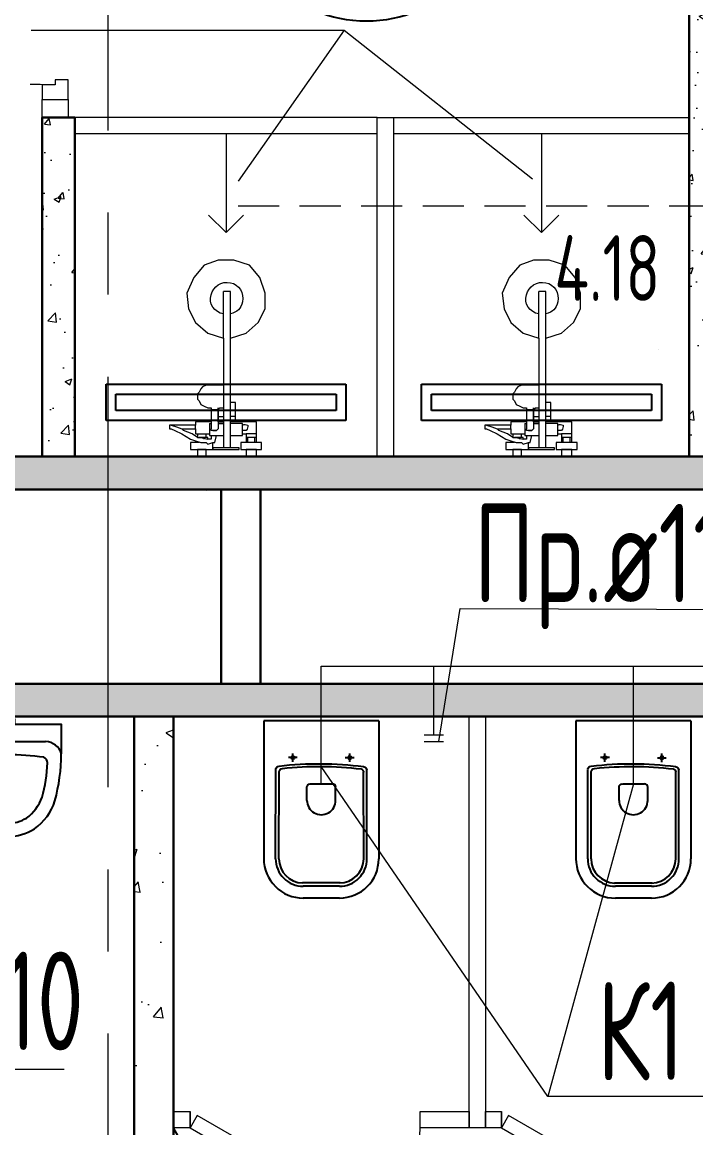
# Model space of a CAD drawing. Header units: millimetres. Extents: x -8689834 to 9419935, y -117443 to 166298.
# Drawn here: x -194494 to -192444, y 120076 to 123443 of the extents above; entities that cross this region are included whole.
import ezdxf
from ezdxf import colors
from ezdxf.entities.mleader import LeaderData, LeaderLine
from ezdxf.enums import TextEntityAlignment as Align
from ezdxf.math import Vec2, Vec3

# ---------------------------------------------------------------- set-up
doc = ezdxf.new("R2010")
doc.units = ezdxf.units.MM
doc.header["$MEASUREMENT"] = 0
for name, pattern in [('01_base$0$DASHED2', [0.375, 0.25, -0.125]), ('ACAD_ISO03W100', [30, 12, -18]), ('CENTER', [2, 1.25, -0.25, 0.25, -0.25])]:
    doc.linetypes.add(name, pattern=pattern)
doc.layers.get('0').update_dxf_attribs({"color": 250, "lineweight": 9})
for name, color, linetype, lineweight in [('АР_Двери', 175, 'Continuous', 18), ('АР_Маркер экспликации', 239, 'Continuous', 13), ('АР_Номер помещения', 1, 'Continuous', 25), ('АР_Оси', 195, 'Continuous', 9), ('АР_Отметки', 250, 'Continuous', 15), ('АР_Перегородки газоблок', 165, 'Continuous', 30), ('АР_Перегородки газоблок_Штрих', 165, 'Continuous', 5), ('АР_Перегородки сантехнические', 216, 'Continuous', 9), ('АР_Помещения_площадь', 19, 'Continuous', 9), ('ВК_канализация', 32, 'Continuous', 15), ('Эвакуация', 7, 'Continuous', 9)]:
    doc.layers.add(name, color=color, linetype=linetype, lineweight=lineweight)
for name, color, linetype in [('АР_Кровля дорожки', 245, 'Continuous'), ('ПОДЛОЖКА', 251, 'Continuous'), ('Тонкая', 7, 'Continuous'), ('ТХ_сантехника', 253, 'Continuous')]:
    doc.layers.add(name, color=color, linetype=linetype)
doc.styles.add('ISOCPEUR', font='isocpeur.ttf', dxfattribs={"width": 0.7})
doc.styles.get("Standard").update_dxf_attribs({"font": 'isocpeur.ttf', "width": 0.7})
pattern_1 = [(50, (0, 0), (215.17805, -18.82564), [22.5, -247.5]), (355, (0, 0), (-41.6254, 225.65764), [18, -198]), (100.45144, (17.93, -1.57), (173.55265, 206.832), [19.12206, -210.34263]), (46.1842, (0, 60), (320.1724, -49.65578), [33.75, -371.25]), (96.63564, (26.68, 55.86), (280.3986, 292.2356), [28.6831, -315.51413]), (351.18416, (0, 60), (280.3986, 292.2356), [27, -297]), (21, (30, 45), (179.07212, -120.78567), [22.5, -247.5]), (326, (30, 45), (72.9946, 217.54501), [18, -198]), (71.45144, (44.92, 34.93), (252.06671, 96.75935), [19.12206, -210.34263]), (37.5, (0, 0), (3.647957, 99.868156), [0, -195.6, 0, -201, 0, -198.75]), (7.5, (0, 0), (78.92086, 118.323514), [0, -114.6, 0, -191.1, 0, -75.75]), (327.5, (-66.9, 0), (160.14673, -6.766462), [0, -75, 0, -234, 0, -310.5]), (317.5, (-96.9, 0), (174.95585, 30.031495), [0, -97.5, 0, -155.4, 0, -220.5])]

# ---------------------------------------------------------------- blocks, each defined once
blk = doc.blocks.new('*U11')
for p, q in [((0, 0), (0, 50)), ((700, 0), (700, 50))]:
    blk.add_line(p, q)
blk.add_lwpolyline([(0, 0), (606.2, -350), (628.1, -312.1), (21.9, 37.9)], close=True)
blk.add_arc((0, 0), 700, 330, 0)
blk = doc.blocks.new('*U9')
for p, q in [((0, 0), (0, 50)), ((700, 0), (700, 50))]:
    blk.add_line(p, q)
blk.add_lwpolyline([(0, 0), (606.2, -350), (628.1, -312.1), (21.9, 37.9)], close=True)
blk.add_arc((0, 0), 700, 330, 0)
blk = doc.blocks.new('*U370')
for points in [[(-55, -80), (-55, 0), (-115, 0), (-115, -40), (-100, -40), (-100, -80), (-55, -80)], [(0, 0), (0, -80), (-55, -80), (-55, 0), (0, 0)], [(-1130, 0), (-1130, -80), (-1075, -80), (-1075, 0), (-1130, 0)], [(-1075, -80), (-1075, 0), (-1015, 0), (-1015, -40), (-1030, -40), (-1030, -80), (-1075, -80)]]:
    blk.add_lwpolyline(points)
blk.add_lwpolyline([(-100, -80), (-100, -1010), (-140, -1010), (-140, -80)], close=True)
at = {"linetype": 'ACAD_ISO03W100', "ltscale": 3}
blk.add_arc((-100, -80), 930, 180, 270, dxfattribs=at)
blk = doc.blocks.new('*U95')
at = {"layer": 'АР_Номер помещения', "color": 7}
blk.add_circle((-513.5, -1398.4), 400, dxfattribs=at)
at = {"layer": 'АР_Помещения_площадь', "color": 7}
blk.add_line((375.9, -2796.3), (375.9, -2796.3), dxfattribs=at)
at = {"color": 7, "style": 'ISOCPEUR', "width": 0.7, "flags": 1}
blk.add_attdef('КАТЕГОРИЯ', (-499.2, -2092.2), '', height=250, dxfattribs=at)
at = {"layer": 'АР_Номер помещения', "color": 7, "style": 'ISOCPEUR', "width": 0.7}
blk.add_attdef('НОМЕР_ПОМЕЩЕНИЯ', text='', height=300, dxfattribs=at).set_placement((-513.5, -1398.4), align=Align.MIDDLE_CENTER)
at = {"layer": 'АР_Помещения_площадь', "color": 7, "lineweight": 30, "width": 0.7, "flags": 104}
blk.add_attdef('ИМЯ_ПОМЕЩЕНИЯ', text='', height=100, dxfattribs=at).set_placement((157.6, 1217.1), align=Align.MIDDLE_CENTER)
at = {"layer": 'АР_Помещения_площадь', "color": 7, "style": 'ISOCPEUR', "width": 0.7}
blk.add_attdef('ПЛОЩАДЬ_ПОМЕЩЕНИЯ', text='', height=200, dxfattribs=at).set_placement((380.8, -2549.8), align=Align.MIDDLE_RIGHT)
blk = doc.blocks.new('Из_буфера15266')
at = {"lineweight": 0, "ltscale": 100, "transparency": 33554687}
for points in [[(-13.2, -338.7), (-60.9, -354.5), (-97.9, -386.3), (-119.1, -428.6), (-119.1, -476.2), (-103.2, -523.9), (-71.4, -560.9), (-23.8, -576.8), (23.8, -576.8), (66.1, -560.9), (97.9, -523.9), (119.1, -476.2), (113.8, -428.6), (92.6, -386.3), (55.6, -354.5), (7.9, -338.7), (7.9, -195.8), (23.8, -195.8), (34.4, -195.8), (50.3, -195.8), (60.9, -195.8), (71.4, -190.5), (76.7, -185.2), (82, -174.6), (87.3, -169.3), (87.3, -158.7), (87.3, -153.5), (82, -148.2), (82, -148.2), (76.7, -137.6), (76.7, -137.6), (66.1, -132.3), (55.6, -127), (50.3, -127), (45, -127), (45, -105.8), (45, -84.7), (92.6, -84.7), (92.6, -74.1), (166.7, -74.1), (172, -74.1), (172, -68.8), (172, -63.5), (166.7, -63.5), (156.1, -58.2), (134.9, -47.6), (108.5, -31.7), (92.6, -26.5), (92.6, -21.2), (108.5, -21.2), (108.5, 0), (39.7, 0), (39.7, -21.2), (39.7, -21.2), (39.7, -21.2), (34.4, -21.2), (34.4, -21.2), (29.1, -42.3), (7.9, -42.3), (7.9, -5.3), (39.7, -5.3), (39.7, 0), (-39.7, 0), (-39.7, -5.3), (-13.2, -5.3), (-13.2, -42.3), (-50.3, -42.3), (-50.3, -47.6), (-60.9, -47.6), (-60.9, -37), (-60.9, -37), (-60.9, -21.2), (-45, -21.2), (-45, 0), (-108.5, 0), (-108.5, -21.2), (-92.6, -21.2), (-92.6, -37), (-92.6, -37), (-92.6, -47.6), (-92.6, -47.6), (-92.6, -84.7), (-29.1, -84.7)], [(-92.6, -21.2), (-60.9, -21.2)], [(-87.3, -21.2), (-87.3, -37)], [(-66.1, -21.2), (-66.1, -37)], [(-13.2, -5.3), (7.9, -5.3)], [(55.6, -15.9), (39.7, -21.2)], [(55.6, -15.9), (55.6, -15.9)], [(60.9, -21.2), (55.6, -15.9)], [(55.6, -31.7), (55.6, -31.7)], [(76.7, -37), (55.6, -31.7)], [(92.6, -26.5), (76.7, -21.2), (60.9, -21.2)], [(66.1, -31.7), (66.1, -37)], [(82, -21.2), (92.6, -21.2)], [(-92.6, -37), (-60.9, -37)], [(-92.6, -47.6), (-60.9, -47.6)], [(-50.3, -47.6), (-50.3, -79.4)], [(-13.2, -42.3), (-13.2, -142.9)], [(7.9, -195.8), (7.9, -42.3)], [(23.8, -63.5), (23.8, -63.5), (23.8, -63.5), (29.1, -58.2), (29.1, -58.2), (29.1, -58.2), (29.1, -58.2), (34.4, -58.2), (39.7, -58.2), (39.7, -58.2), (39.7, -58.2), (39.7, -58.2), (45, -58.2), (45, -63.5), (45, -63.5)], [(23.8, -105.8), (23.8, -63.5)], [(45, -42.3), (29.1, -42.3)], [(34.4, -58.2), (29.1, -58.2)], [(34.4, -58.2), (34.4, -58.2)], [(39.7, -58.2), (34.4, -58.2)], [(39.7, -58.2), (39.7, -58.2)], [(45, -63.5), (45, -63.5)], [(45, -84.7), (45, -63.5)], [(50.3, -47.6), (50.3, -47.6)], [(50.3, -52.9), (50.3, -47.6)], [(50.3, -79.4), (50.3, -47.6)], [(50.3, -58.2), (50.3, -52.9)], [(60.9, -37), (66.1, -37), (82, -37), (82, -37)], [(87.3, -47.6), (60.9, -47.6)], [(87.3, -37), (76.7, -37)], [(92.6, -63.5), (92.6, -74.1)], [(166.7, -74.1), (150.8, -68.8), (134.9, -63.5)], [(-50.3, -79.4), (-13.2, -79.4)], [(-29.1, -84.7), (-29.1, -142.9), (-23.8, -142.9), (-23.8, -142.9), (-23.8, -142.9), (-18.5, -142.9), (-13.2, -142.9), (-13.2, -142.9), (-13.2, -338.7)], [(-29.1, -84.7), (-13.2, -84.7)], [(-29.1, -100.5), (-13.2, -100.5)], [(23.8, -79.4), (7.9, -79.4)], [(23.8, -84.7), (7.9, -84.7)], [(23.8, -100.5), (7.9, -100.5)], [(23.8, -84.7), (23.8, -127)], [(50.3, -79.4), (45, -79.4)], [(166.7, -74.1), (166.7, -74.1)], [(13.2, -127), (7.9, -127)], [(18.5, -127), (13.2, -127)], [(23.8, -121.7), (18.5, -127)], [(23.8, -127), (23.8, -105.8)], [(45, -121.7), (34.4, -121.7), (23.8, -121.7)], [(45, -127), (45, -121.7)], [(-13.2, -338.7), (-13.2, -481.5)], [(7.9, -338.7), (7.9, -481.5)], [(-13.2, -481.5), (7.9, -481.5)]]:
    blk.add_lwpolyline(points, dxfattribs=at)
for points in [[(-92.6, 0), (-60.9, 0), (-60.9, 21.2), (-92.6, 21.2)], [(60.9, 0), (87.3, 0), (87.3, 21.2), (60.9, 21.2)], [(39.7, -21.2), (39.7, -21.2)], [(50.3, -42.3), (45, -42.3), (45, -31.7), (55.6, -31.7), (55.6, -31.7), (55.6, -37), (60.8, -37), (60.8, -47.6), (50.3, -47.6)], [(87.3, -47.6), (87.3, -37), (103.2, -47.6), (129.6, -58.2), (134.9, -63.5), (92.6, -63.5), (92.6, -47.6)]]:
    blk.add_lwpolyline(points, close=True, dxfattribs=at)
for points, knots in [([(-50.3, -74.1), (-55.6, -79.4), (-60.9, -74.1), (-66.1, -74.1), (-66.1, -68.8), (-66.1, -63.5), (-60.9, -58.2), (-55.6, -58.2), (-55.6, -58.2), (-50.3, -58.2)], [0, 0, 0, 0, 1, 1, 1, 2, 2, 2, 3, 3, 3, 3]), ([(7.9, -412.7), (34.4, -418), (55.6, -444.5), (45, -471), (39.7, -497.4), (13.2, -513.3), (-13.2, -508), (-39.7, -502.7), (-55.6, -476.2), (-50.3, -449.8), (-45, -428.6), (-34.4, -418), (-13.2, -412.7)], [0, 0, 0, 0, 1, 1, 1, 2, 2, 2, 3, 3, 3, 4, 4, 4, 4])]:
    blk.add_open_spline(points, degree=3, knots=knots, dxfattribs=at)
blk = doc.blocks.new('Писуар')
for points in [[(0, 52.9), (116.5, 52.9, 0.328868), (164.1, 90, 0.066999), (144.5, 233.5, 0.172209), (82.4, 318.1, 0.143285), (0, 342, 0.143285), (-82.4, 318.1, 0.172209), (-144.5, 233.5, 0.066999), (-164.1, 90)], [(-58.2, 285.9, 0.137396), (-105.9, 222.3)], [(58.2, 285.9, -0.137396), (105.9, 222.3)], [(-164.1, 90, 0.328868), (-116.5, 52.9, 8)], [(0, 92.6, 0.419996), (-15.9, 76.8, 0.151492), (-10.6, 66.2), (0, 66.2)], [(0, 92.6, -0.419996), (15.9, 76.8, -0.151492), (10.6, 66.2), (0, 66.2)]]:
    blk.add_lwpolyline(points, format="xyb")
for points in [[(0, 0), (-164.1, 0), (-164.1, 90)], [(0, 0), (164.1, 0), (164.1, 90)], [(0, 52.9), (-116.5, 52.9)]]:
    blk.add_lwpolyline(points)
blk.add_lwpolyline([(-21.2, 0), (21.2, 0), (21.2, -15.9), (-21.2, -15.9)], close=True)
for centre, radius, start, end in [((0, 187.1), 114.7, 90, 120.5102), ((282.3, 110.1), 404.1, 163.8712, 178.9693), ((2.6, 912.1), 819.4, 262.0158, 269.8149)]:
    blk.add_arc(centre, radius, start, end)
at = {"extrusion": (0, 0, -1)}
for centre, radius, start, end in [((0, 187.1), 114.7, 90, 120.5102), ((282.3, 110.1), 404.1, 163.8712, 178.9693), ((2.6, 912.1), 819.4, 262.0158, 269.8149)]:
    blk.add_arc(centre, radius, start, end, dxfattribs=at)
for points in [[(-10.6, 132.4), (-10.6, 137.6), (-5.3, 137.6), (0, 137.6)], [(10.6, 132.4), (10.6, 137.6), (5.3, 137.6), (0, 137.6)], [(0, 121.8), (-5.3, 121.8), (-10.6, 127.1), (-10.6, 132.4)], [(0, 121.8), (5.3, 121.8), (10.6, 127.1), (10.6, 132.4)], [(164.1, 90), (158.8, 68.8), (137.6, 52.9), (116.5, 52.9)]]:
    blk.add_open_spline(points, degree=3)
for points, start_tangent, end_tangent in [([(-121.7, 117.4), (-111.2, 100.6)], (0.014037, -0.999901), (0.974129, -0.225992)), ([(121.7, 117.4), (111.2, 100.6)], (-0.014037, -0.999901), (-0.974129, -0.225992))]:
    blk.add_spline(points, degree=3, dxfattribs=dict(start_tangent=start_tangent, end_tangent=end_tangent))
blk = doc.blocks.new('унитаз поликлиники')
for p, q in [((0, 175), (0, -175)), ((0, 175), (420, 175)), ((420, 138.7), (149.6, 138.7)), ((420, 129), (156.8, 128.7)), ((125.6, 86.7), (99.5, 86.7)), ((112.4, 73.1), (112.4, 100.2)), ((191.9, -33.7), (191.9, 33.7)), ((242.4, 43.7), (201.9, 43.7)), ((494, 57.1), (494, -57.1)), ((504, 55), (504, -55)), ((540, 55), (540, -55)), ((242.4, -43.7), (201.9, -43.7)), ((125.5, -86.5), (99.4, -86.5)), ((112.3, -73), (112.3, -100.1)), ((420, -129), (155.2, -128.7)), ((420, -139), (147.9, -138.7)), ((0, -175), (420, -175))]:
    blk.add_line(p, q)
for centre, radius, start, end in [((420, 55), 120, 0, 90), ((420.5, 55.2), 83.5, 359.8619, 90.3335), ((420, 55), 74, 0, 90), ((242.4, 0), 43.7, 270, 90), ((420, -55), 120, 270, 0), ((420, -55), 84, 270, 0), ((420, -55), 74, 270, 358.4018)]:
    blk.add_arc(centre, radius, start, end)
at = {"extrusion": (0, 0, -1)}
for centre, major_axis, ratio, start_param, end_param in [((149.5, 127.3), (-5.6, -10.5), 0.821373, 1.269211, 2.570669), ((1158.1, 0), (-731, -726.4), 0.993775, 0.659849, 0.910919), ((984.1, 0), (-23.4, -941.4), 0.89728, 1.422258, 1.677847), ((154.4, 119.8), (-5.61, -7.72), 0.798093, 1.232924, 2.686723), ((112.4, 86.8), (3.55, 3.55), 1, 5.504025, 11.78721), ((201.9, -33.5), (4.12, -9.49), 0.964797, 0.42926, 1.943413), ((147.9, -127.5), (5.4, -10.4), 0.836443, 0.56114, 1.877577), ((155.2, -117.5), (5.3, -10.4), 0.842984, 0.549902, 1.8819)]:
    blk.add_ellipse(centre, major_axis=major_axis, ratio=ratio, start_param=start_param, end_param=end_param, dxfattribs=at)
for centre, major_axis, ratio, start_param, end_param in [((201.9, 33.5), (4.12, 9.49), 0.964797, 0.42926, 1.943413), ((112.3, -86.6), (3.54, -3.55), 1, 5.504025, 11.78721)]:
    blk.add_ellipse(centre, major_axis=major_axis, ratio=ratio, start_param=start_param, end_param=end_param)
blk = doc.blocks.new('_DotSmall')
at = {"color": 0, "linetype": 'ByBlock', "const_width": 0.5}
blk.add_lwpolyline([(-0.0625, 0, 1), (0.0625, 0, 1)], format="xyb", close=True, dxfattribs=at)
blk = doc.blocks.new('Подложка')
at = {"layer": 'АР_Перегородки газоблок_Штрих', "ltscale": 100}
h = blk.add_hatch(dxfattribs=at)
h.set_pattern_fill('AR-CONC', scale=30)
h.set_pattern_definition(pattern_1)
h.paths.add_polyline_path([(-192463.9, 124400.7), (-192463.9, 122140.3), (-192363.9, 122140.3), (-192363.9, 124400.7), (-190513.9, 124400.7), (-190513.9, 124500.7), (-192136.1, 124500.7), (-192136.1, 124504.8), (-192236.1, 124504.8), (-192236.1, 124500.7), (-192536.8, 124500.7), (-192536.8, 124499.9), (-192636.8, 124499.9), (-192636.8, 124500.7), (-194033.9, 124500.7), (-194033.9, 124400.7)])
h = blk.add_hatch(dxfattribs=at)
h.set_pattern_fill('AR-CONC', scale=30)
h.set_pattern_definition(pattern_1)
h.paths.add_polyline_path([(-190393.9, 123152.4), (-190513.9, 123152.4), (-190513.9, 122120.3), (-197362.4, 122120.3), (-197362.4, 122020.3), (-190513.9, 122020.3), (-190513.9, 121428.5), (-197383.9, 121428.5), (-197383.9, 121328.5), (-190513.9, 121328.5), (-190513.9, 121322.6), (-190513.9, 121322.6), (-190513.9, 120884.3), (-190513.9, 118520.7), (-190613.2, 118520.7), (-190613.2, 118400.7), (-188433.9, 118400.7), (-188433.9, 118520.7), (-190393.9, 118520.7)])
edge = h.paths.add_edge_path()
edge.add_line((-197363.9, 121105.7), (-197363.9, 121143.3))
edge.add_arc((-197538.8, 121433.3), 338.7, 279.3282, 301.0925, ccw=False)
edge.add_line((-197483.9, 121099.1), (-197483.9, 118520.7))
edge.add_line((-197483.9, 118520.7), (-197633.9, 118520.7))
edge.add_line((-197633.9, 118520.7), (-197633.9, 118400.6))
edge.add_line((-197633.9, 118400.6), (-197265, 118400.6))
edge.add_line((-197265, 118400.6), (-197265, 118520.6))
edge.add_line((-197265, 118520.6), (-197363.9, 118520.7))
edge.add_line((-197363.9, 118520.7), (-197363.9, 121105.7))
h.paths.add_polyline_path([(-187933.9, 123270.7), (-187993.9, 123270.8), (-188033.9, 123270.8), (-188033.9, 121714.3), (-188033.9, 118400.7), (-187933.9, 118400.7), (-187933.9, 121948.5)])
h = blk.add_hatch(dxfattribs=at)
h.set_pattern_fill('AR-CONC', scale=30)
h.set_pattern_definition([(50, (-20, 0), (215.17805, -18.82564), [22.5, -247.5]), (355, (-20, 0), (-41.6254, 225.65764), [18, -198]), (100.45144, (-2.07, -1.57), (173.55265, 206.832), [19.12206, -210.34263]), (46.1842, (-20, 60), (320.1724, -49.65578), [33.75, -371.25]), (96.63564, (6.68, 55.86), (280.3986, 292.2356), [28.6831, -315.51413]), (351.18416, (-20, 60), (280.3986, 292.2356), [27, -297]), (21, (10, 45), (179.07212, -120.78567), [22.5, -247.5]), (326, (10, 45), (72.9946, 217.54501), [18, -198]), (71.45144, (24.92, 34.93), (252.06671, 96.75935), [19.12206, -210.34263]), (37.5, (-20, 0), (3.647957, 99.868156), [0, -195.6, 0, -201, 0, -198.75]), (7.5, (-20, 0), (78.92086, 118.323514), [0, -114.6, 0, -191.1, 0, -75.75]), (327.5, (-86.9, 0), (160.14673, -6.766462), [0, -75, 0, -234, 0, -310.5]), (317.5, (-116.9, 0), (174.95585, 30.031495), [0, -97.5, 0, -155.4, 0, -220.5])])
h.paths.add_polyline_path([(-194333.9, 123152.4), (-194373.9, 123152.4), (-194373.9, 123152.4), (-194433.9, 123152.4), (-194433.9, 122140.3), (-194333.9, 122140.3)])
h = blk.add_hatch(dxfattribs=at)
h.set_pattern_fill('AR-CONC', scale=2)
h.set_pattern_definition([(50, (-674236.68, -51868.7), (364.36934, -31.87817), [38.1, -419.1]), (355, (-674236.68, -51868.7), (-70.48684, 382.1137), [30.48, -335.28117]), (100.451445, (-674206.3, -51871.36), (293.8825, 350.2355), [32.38002, -356.1805]), (46.1842, (-674236.7, -51767.1), (542.1581, -84.08466), [57.15, -628.65]), (96.63556, (-674191.5, -51774.1), (474.80827, 494.85225), [48.57005, -534.2712]), (351.18415, (-674236.7, -51767.1), (474.80827, 494.85225), [45.71993, -502.91946]), (21, (-674185.88, -51792.5), (303.22878, -204.5304), [38.1, -419.1]), (326, (-674185.88, -51792.5), (123.60406, 368.37593), [30.48, -335.28]), (71.451445, (-674160.6, -51809.55), (426.83284, 163.84554), [32.38002, -356.17988]), (37.5, (-674236.68, -51868.7), (6.177207, 169.110078), [0, -331.216, 0, -340.36, 0, -336.55]), (7.5, (-674236.68, -51868.7), (133.639325, 200.36115), [0, -194.056, 0, -323.596, 0, -128.27]), (327.5, (-674349.96, -51868.7), (271.18119, -11.457488), [0, -127, 0, -396.24, 0, -525.78]), (317.5, (-674400.76, -51868.7), (296.25836, 50.85298), [0, -165.1, 0, -263.144, 0, -373.38])])
h.paths.add_polyline_path([(-194153.9, 121328.5), (-194153.9, 118800.7), (-194033.9, 118800.7), (-194033.9, 121328.5)])
at = {"layer": 'АР_Оси', "color": 7, "linetype": 'CENTER', "ltscale": 1000}
blk.add_line((-194233.9, 134363.2), (-194233.9, 78630.8), dxfattribs=at)
at = {"layer": 'АР_Перегородки газоблок', "color": 7, "ltscale": 100}
for points in [[(-192463.9, 122120.3), (-192463.9, 124400.7)], [(-197383.9, 122120.3), (-190513.9, 122120.3), (-190513.9, 123152.4)], [(-194433.9, 123152.4), (-194433.9, 122120.3)], [(-194433.9, 123152.4), (-194333.9, 123152.4)], [(-194333.9, 123152.4), (-194333.9, 122120.3)], [(-196904.3, 122120.3), (-194433.9, 122120.3)], [(-194333.9, 122120.3), (-190513.9, 122120.4)], [(-192183.9, 122020.3), (-195903.9, 122020.3)], [(-193889.1, 121428.5), (-193889.1, 122020.3)], [(-193769.1, 122020.3), (-193769.1, 121428.5)], [(-195903.9, 121428.5), (-192912.5, 121428.5)], [(-193188.9, 121428.5), (-192183.9, 121428.5)], [(-192183.9, 121328.5), (-195903.9, 121328.5)], [(-194153.9, 118800.7), (-194153.9, 121328.5)], [(-194033.9, 121328.5), (-194033.9, 118800.7)]]:
    blk.add_lwpolyline(points, dxfattribs=at)
at = {"layer": 'АР_Перегородки сантехнические', "color": 7, "lineweight": 0}
for points in [[(-193413.9, 123152.4), (-193363.9, 123152.4), (-193363.9, 122120.3), (-193413.9, 122120.3)], [(-193133.9, 121328.5), (-193083.9, 121328.5), (-193083.9, 120076.2), (-193133.9, 120076.2)], [(-193983.4, 120126.2), (-193983.4, 120076.2), (-194033.9, 120076.2), (-194033.9, 120126.2)], [(-193133.9, 120126.2), (-193133.9, 120076.2), (-193283.4, 120076.2), (-193283.4, 120126.2)], [(-193035.5, 120126.2), (-193035.5, 120076.2), (-193083.9, 120076.2), (-193083.9, 120126.2)]]:
    blk.add_lwpolyline(points, close=True, dxfattribs=at)
at = {"layer": 'ПОДЛОЖКА', "color": 7, "lineweight": 15}
for p, q in [((-193413.9, 123152.4), (-194333.9, 123152.4)), ((-193413.9, 123152.4), (-194333.9, 123152.4)), ((-193413.9, 123152.4), (-194333.9, 123152.4)), ((-193413.9, 123152.4), (-194333.9, 123152.4)), ((-193413.9, 123102.4), (-194333.9, 123102.4)), ((-193413.9, 123102.4), (-194333.9, 123102.4)), ((-193413.9, 123102.4), (-194333.9, 123102.4)), ((-193413.9, 123102.4), (-194333.9, 123102.4)), ((-193873.9, 123102.4), (-193873.9, 122802.4)), ((-192463.9, 123102.4), (-193363.9, 123102.4)), ((-192463.9, 123102.4), (-193363.9, 123102.4)), ((-192463.9, 123102.4), (-193363.9, 123102.4)), ((-192463.9, 123102.4), (-193363.9, 123102.4)), ((-192913.9, 123102.4), (-192913.9, 122802.4)), ((-193873.9, 122802.4), (-193927, 122855.4)), ((-193873.9, 122802.4), (-193820.9, 122855.4)), ((-192913.9, 122802.4), (-192967, 122855.4)), ((-192913.9, 122802.4), (-192860.9, 122855.4))]:
    blk.add_line(p, q, dxfattribs=at)
blk.add_lwpolyline([(-193363.9, 123152.4), (-192463.9, 123152.4)], dxfattribs=at)
at = {"layer": 'ТХ_сантехника', "color": 7, "ltscale": 100}
for p, q in [((-194238.9, 122230.3), (-194238.9, 122340.3)), ((-194238.9, 122340.3), (-193508.9, 122340.3)), ((-194238.9, 122340.3), (-193508.9, 122340.3)), ((-194238.9, 122340.3), (-193508.9, 122340.3)), ((-194238.9, 122340.3), (-193508.9, 122340.3)), ((-193508.9, 122340.3), (-193508.9, 122230.3)), ((-193508.9, 122340.3), (-193508.9, 122230.3)), ((-193508.9, 122340.3), (-193508.9, 122230.3)), ((-193508.9, 122340.3), (-193508.9, 122230.3)), ((-193278.9, 122230.3), (-193278.9, 122340.3)), ((-193278.9, 122340.3), (-192548.9, 122340.3)), ((-193278.9, 122340.3), (-192548.9, 122340.3)), ((-193278.9, 122340.3), (-192548.9, 122340.3)), ((-193278.9, 122340.3), (-192548.9, 122340.3)), ((-192548.9, 122340.3), (-192548.9, 122230.3)), ((-192548.9, 122340.3), (-192548.9, 122230.3)), ((-192548.9, 122340.3), (-192548.9, 122230.3)), ((-192548.9, 122340.3), (-192548.9, 122230.3)), ((-194208.9, 122260.3), (-194208.9, 122310.3)), ((-194208.9, 122310.3), (-193538.9, 122310.3)), ((-194208.9, 122260.3), (-194208.9, 122310.3)), ((-194208.9, 122310.3), (-193538.9, 122310.3)), ((-194208.9, 122260.3), (-194208.9, 122310.3)), ((-194208.9, 122310.3), (-193538.9, 122310.3)), ((-194208.9, 122260.3), (-194208.9, 122310.3)), ((-194208.9, 122310.3), (-193538.9, 122310.3)), ((-193538.9, 122310.3), (-193538.9, 122260.3)), ((-193538.9, 122310.3), (-193538.9, 122260.3)), ((-193538.9, 122310.3), (-193538.9, 122260.3)), ((-193538.9, 122310.3), (-193538.9, 122260.3)), ((-193248.9, 122260.3), (-193248.9, 122310.3)), ((-193248.9, 122310.3), (-192578.9, 122310.3)), ((-193248.9, 122260.3), (-193248.9, 122310.3)), ((-193248.9, 122310.3), (-192578.9, 122310.3)), ((-193248.9, 122260.3), (-193248.9, 122310.3)), ((-193248.9, 122310.3), (-192578.9, 122310.3)), ((-193248.9, 122260.3), (-193248.9, 122310.3)), ((-193248.9, 122310.3), (-192578.9, 122310.3)), ((-192578.9, 122310.3), (-192578.9, 122260.3)), ((-192578.9, 122310.3), (-192578.9, 122260.3)), ((-192578.9, 122310.3), (-192578.9, 122260.3)), ((-192578.9, 122310.3), (-192578.9, 122260.3)), ((-193538.9, 122260.3), (-194208.9, 122260.3)), ((-193538.9, 122260.3), (-194208.9, 122260.3)), ((-193538.9, 122260.3), (-194208.9, 122260.3)), ((-193538.9, 122260.3), (-194208.9, 122260.3)), ((-192578.9, 122260.3), (-193248.9, 122260.3)), ((-192578.9, 122260.3), (-193248.9, 122260.3)), ((-192578.9, 122260.3), (-193248.9, 122260.3)), ((-192578.9, 122260.3), (-193248.9, 122260.3)), ((-193508.9, 122230.3), (-194238.9, 122230.3)), ((-193508.9, 122230.3), (-194238.9, 122230.3)), ((-193508.9, 122230.3), (-194238.9, 122230.3)), ((-193508.9, 122230.3), (-194238.9, 122230.3)), ((-192548.9, 122230.3), (-193278.9, 122230.3)), ((-192548.9, 122230.3), (-193278.9, 122230.3)), ((-192548.9, 122230.3), (-193278.9, 122230.3)), ((-192548.9, 122230.3), (-193278.9, 122230.3))]:
    blk.add_line(p, q, dxfattribs=at)
at = {"layer": 'Эвакуация', "color": 7, "lineweight": 18}
blk.add_line((-193933.4, 122018), (-193889.1, 122020.7), dxfattribs=at)
at = {"layer": 'АР_Двери', "color": 7, "xscale": -1, "rotation": 270}
blk.add_blockref('*U370', (-194353.9, 124282.4), dxfattribs=at)
at = {"layer": 'АР_Двери', "color": 7, "lineweight": 30}
for name, p in [('*U9', (-193983.4, 120076.2)), ('*U11', (-193035.5, 120076.2))]:
    blk.add_blockref(name, p, dxfattribs=at)
at = {"layer": 'АР_Маркер экспликации', "color": 7}
ref = blk.add_blockref('*U95', (-192933, 125243.8), dxfattribs=at)
ref.add_attrib('НОМЕР_ПОМЕЩЕНИЯ', '158', dxfattribs={"layer": 'АР_Номер помещения', "color": 7, "height": 300, "style": 'ISOCPEUR', "width": 0.7}).set_placement((-193446.5, 123845.4), align=Align.MIDDLE_CENTER)
ref.add_attrib('ПЛОЩАДЬ_ПОМЕЩЕНИЯ', '4.18', dxfattribs={"layer": 'АР_Помещения_площадь', "color": 7, "height": 200, "style": 'ISOCPEUR', "width": 0.7}).set_placement((-192552.2, 122694), align=Align.MIDDLE_RIGHT)
at = {"layer": 'ТХ_сантехника', "color": 7, "ltscale": 100}
for name, p, rotation in [('Из_буфера15266', (-193873.9, 122141.5), 180), ('Из_буфера15266', (-192913.9, 122141.5), 180), ('Писуар', (-194539.4, 121305.2), 180.0015666875582)]:
    blk.add_blockref(name, p, dxfattribs=dict(at, rotation=rotation))
at = {"layer": 'ТХ_сантехника', "color": 7, "rotation": 270.0015666875582}
for p in [(-193583.9, 121315.8), (-192633.9, 121315.7)]:
    blk.add_blockref('унитаз поликлиники', p, dxfattribs=at)
at = {"layer": 'АР_Отметки', "color": 7}
ml = blk.add_multileader_mtext('Standard', dxfattribs=at)
ml.set_content('-0,180', color=7, style='ISOCPEUR')
ml.set_leader_properties(color=256, linetype='Continuous', lineweight=-1)
ml.set_arrow_properties(name='DOTSMALL')
ml.build(insert=Vec2(0, 0))
ml.multileader.update_dxf_attribs({"has_text_frame": 1, "text_left_attachment_type": 4, "text_right_attachment_type": 4, "dogleg_length": 100, "arrow_head_size": 180})
ctx = ml.context
ctx.base_point, ctx.char_height, ctx.arrow_head_size, ctx.landing_gap_size, ctx.plane_origin = Vec3(-195902.1, 128915.2), 250, 180, 50, Vec3(-198063.3, 127966.5)
ctx.left_attachment, ctx.right_attachment = 4, 4
notes = []
notes.append((ctx, [(0, (0, 0, 0), (0, 0), (1, 0), 1, [])]))
ctx.mtext.insert, ctx.mtext.width, ctx.mtext.line_spacing_style, ctx.mtext.flow_direction = Vec3(-195852.1, 129248.6), 852.697, 2, 5
ml = blk.add_multileader_mtext('Standard', dxfattribs=at)
ml.set_content('-0,180', color=7, style='ISOCPEUR')
ml.set_leader_properties(color=256, linetype='Continuous', lineweight=-1)
ml.set_arrow_properties(name='DOTSMALL')
ml.build(insert=Vec2(0, 0))
ml.multileader.update_dxf_attribs({"has_text_frame": 1, "text_left_attachment_type": 4, "text_right_attachment_type": 4, "dogleg_length": 100, "arrow_head_size": 180})
ctx = ml.context
ctx.base_point, ctx.char_height, ctx.arrow_head_size, ctx.landing_gap_size, ctx.plane_origin = Vec3(-204920.7, 122356.5), 250, 180, 50, Vec3(-207081.9, 121407.7)
ctx.left_attachment, ctx.right_attachment = 4, 4
notes.append((ctx, [(0, (0, 0, 0), (0, 0), (1, 0), 1, [])]))
ctx.mtext.insert, ctx.mtext.width, ctx.mtext.line_spacing_style, ctx.mtext.flow_direction = Vec3(-204870.7, 122689.8), 852.697, 2, 5
ml = blk.add_multileader_mtext('Standard', dxfattribs=at)
ml.set_content('{\\W0.8;-2,730}', color=7, style='ISOCPEUR')
ml.set_leader_properties(color=256, linetype='Continuous', lineweight=-1)
ml.set_arrow_properties(name='DOTSMALL')
ml.build(insert=Vec2(0, 0))
ml.multileader.update_dxf_attribs({"has_text_frame": 1, "text_left_attachment_type": 4, "text_right_attachment_type": 4, "dogleg_length": 100, "arrow_head_size": 180})
ctx = ml.context
ctx.base_point, ctx.char_height, ctx.arrow_head_size, ctx.landing_gap_size, ctx.plane_origin = Vec3(-314791.3, 121809, 0), 250, 180, 50, Vec3(-319449.8, 117956.7, 0)
ctx.left_attachment, ctx.right_attachment = 4, 4
notes.append((ctx, [(0, (0, 0, 0), (0, 0), (1, 0), 1, [])]))
ctx.mtext.insert, ctx.mtext.width, ctx.mtext.defined_height, ctx.mtext.line_spacing_style, ctx.mtext.flow_direction = Vec3(-314741.3, 122142.4, 0), 769.989, 343.9, 2, 5
ml = blk.add_multileader_mtext('Standard', dxfattribs=at)
ml.set_content('{\\W0.8;-2,430}', color=7, style='ISOCPEUR')
ml.set_leader_properties(color=256, linetype='Continuous', lineweight=-1)
ml.set_arrow_properties(name='DOTSMALL')
ml.build(insert=Vec2(0, 0))
ml.multileader.update_dxf_attribs({"has_text_frame": 1, "text_left_attachment_type": 4, "text_right_attachment_type": 4, "dogleg_length": 100, "arrow_head_size": 180})
ctx = ml.context
ctx.base_point, ctx.char_height, ctx.arrow_head_size, ctx.landing_gap_size, ctx.plane_origin = Vec3(-301002.2, 120038.6), 250, 180, 50, Vec3(-299949.6, 118383.4)
ctx.left_attachment, ctx.right_attachment = 4, 4
notes.append((ctx, [(0, (0, 0, 0), (0, 0), (1, 0), 1, [])]))
ctx.mtext.insert, ctx.mtext.width, ctx.mtext.line_spacing_style, ctx.mtext.flow_direction = Vec3(-300952.2, 120371.9), 852.697, 2, 5
for ctx, leaders in notes:
    for number, flags, end, landing, length, lines in leaders:
        leader = LeaderData()
        leader.index, (leader.has_last_leader_line, leader.has_dogleg_vector, leader.attachment_direction) = number, flags
        leader.last_leader_point, leader.dogleg_vector, leader.dogleg_length = Vec3(end), Vec3(landing), length
        for number, points, colour, breaks in lines:
            line = LeaderLine()
            line.index, line.vertices, line.color, line.breaks = number, Vec3.list(points), colors.encode_raw_color(colour), breaks
            leader.lines.append(line)
        ctx.leaders.append(leader)

msp = doc.modelspace()

# ---------------------------------------------------------------- linework, layer by layer
at = {"layer": 'Тонкая', "ltscale": 500}
msp.add_lwpolyline([(-194033.9, 118520.7), (-193384.8, 118915.2), (-194033.9, 120076.2)], dxfattribs=at)

# ---------------------------------------------------------------- next in the draw order: block references
at = {"layer": 'АР_Кровля дорожки', "color": 7}
msp.add_blockref('Подложка', (0, 0), dxfattribs=at)

# ---------------------------------------------------------------- next in the draw order: linework, layer by layer
at = {"layer": 'ВК_канализация', "color": 18, "lineweight": 13, "ltscale": 500, "true_color": 0x000000}
for points in [[(-194467.1, 123418.2), (-193514.5, 123418.2), (-193837.4, 122958.7)], [(-193514.5, 123418.2), (-192941.3, 122965.5)], [(-191942.2, 120171.4), (-192894.8, 120171.4), (-193583.9, 121176.6)], [(-192633.9, 121124.1), (-192894.8, 120171.4)], [(-194366.1, 120254), (-195318.6, 120254), (-195437.4, 121086.1)]]:
    msp.add_lwpolyline(points, dxfattribs=at)
at = {"layer": 'ВК_канализация', "color": 244, "linetype": '01_base$0$DASHED2', "lineweight": 13, "ltscale": 500, "true_color": 0x991b1e}
msp.add_lwpolyline([(-193837.4, 122883.7), (-190850, 122883.7), (-190688.3, 122883.7), (-190598.4, 122802.1), (-190597.5, 121632.7)], dxfattribs=at)
at = {"layer": 'ВК_канализация', "color": 7, "lineweight": 13, "ltscale": 500}
msp.add_lwpolyline([(-193226.6, 121252.3), (-193160.9, 121657.8), (-192264.5, 121654.5)], dxfattribs=at)
at = {"layer": 'ВК_канализация', "color": 244, "lineweight": 13, "ltscale": 500, "true_color": 0x991b1e}
for points in [[(-193583.9, 121123.8), (-193583.9, 121482), (-190695.4, 121482), (-190640.3, 121538.5)], [(-193241.2, 121273), (-193241.2, 121482)], [(-192633.9, 121124.1), (-192633.9, 121482)], [(-193270.3, 121273), (-193241.2, 121273)], [(-193241.2, 121273), (-193212.1, 121273)], [(-193270.3, 121252.3), (-193241.2, 121252.3)], [(-193241.2, 121252.3), (-193212.1, 121252.3)]]:
    msp.add_lwpolyline(points, dxfattribs=at)

# ---------------------------------------------------------------- next in the draw order: texts
at = {"layer": 'ВК_канализация', "color": 18, "ltscale": 100, "true_color": 0x000000, "char_height": 300, "attachment_point": 4, "style": 'ISOCPEUR'}
for s, insert, width in [('\\pxi-1,l1,t1,5;Пр.ø110', (-193120.4, 121785.4), 7500), ('\\pxi-1,l1,t1,5;ø110', (-194828, 120462.5), 7500), ('К1', (-192744.6, 120371.2), 5891.51)]:
    msp.add_mtext(s, dxfattribs=dict(at, insert=insert, width=width))

doc.saveas('drawing.dxf')
